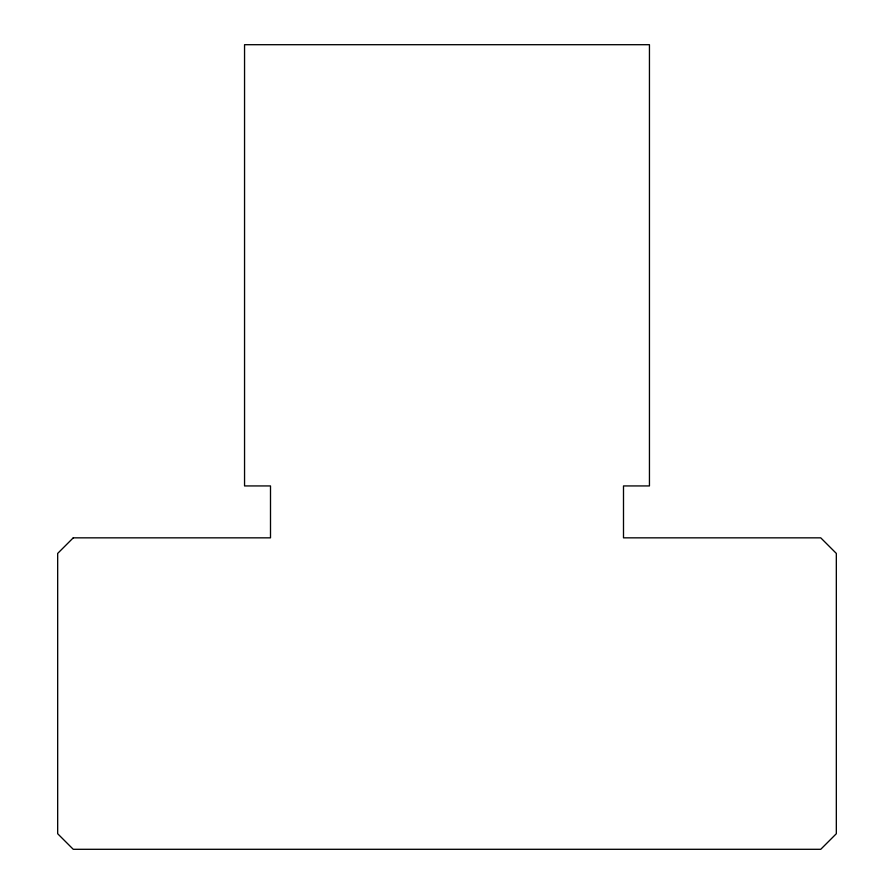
<?xml version="1.0" encoding="UTF-8"?>
<svg xmlns="http://www.w3.org/2000/svg" width="894" height="894" viewBox="0 0 894 894"><rect width="100%" height="100%" fill="white"/><g stroke="black" fill="none" stroke-linecap="round" stroke-linejoin="round"><path stroke-width="1.34" d="M73.252 537.842L57.674 553.42L57.674 833.722L73.252 849.3L820.748 849.3L836.326 833.722L836.326 553.42L820.748 537.842L623.498 537.842L623.498 485.934L649.446 485.934L649.446 44.7L244.554 44.7L244.554 485.934L270.502 485.934L270.502 537.842L73.252 537.842"/></g></svg>
